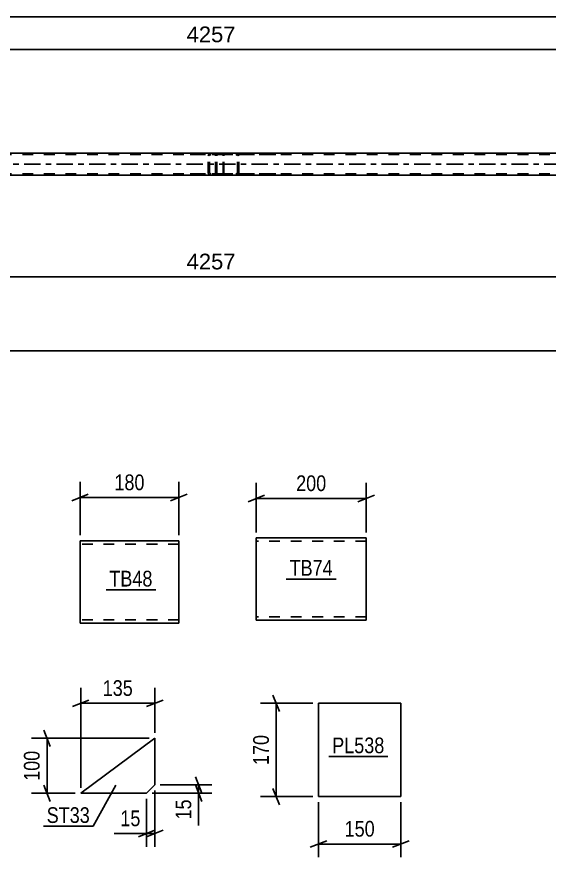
# Model space of a CAD drawing. Header units: millimetres. Extents: x 0 to 841, y 0 to 594.
# Drawn here: x 423.9 to 520.8, y 108.4 to 261.5 of the extents above; entities that cross this region are included whole.
import ezdxf

# ---------------------------------------------------------------- set-up
doc = ezdxf.new("R2010")
doc.units = ezdxf.units.MM
doc.linetypes.add('DXK_LINE_DOT2', pattern=[3.9198, 1.9599, -1.9599])
doc.linetypes.add('DXK_LINE_DOT3', pattern=[5.9187, 2.979, -0.9799, 0.9799, -0.9799])
doc.styles.add('Arial', font='arial.ttf', dxfattribs={"height": 0.2})
doc.styles.add('Arial Narrow', font='ARIALN.TTF', dxfattribs={"height": 0.2})

# ---------------------------------------------------------------- blocks, each defined once
blk = doc.blocks.new('Part-318895881-3266 - 3246')
at = {"color": 7, "linetype": 'DXK_LINE_DOT2'}
for p, q in [((461.31, 236.64), (452.99, 236.64)), ((461.31, 236.4), (452.99, 236.4)), ((458.75, 236.33), (458.72, 236.16)), ((458.72, 233.12), (458.72, 236.16)), ((458.76, 236.34), (458.75, 236.33)), ((458.97, 236.16), (458.99, 236.25)), ((458.97, 233.12), (458.97, 236.16)), ((458.99, 236.25), (459.04, 236.33)), ((459.22, 236.64), (459.03, 236.6)), ((459.04, 236.33), (459.12, 236.38)), ((459.12, 236.38), (459.22, 236.4)), ((460.04, 236.64), (460.04, 236.4)), ((461.42, 236.6), (461.31, 236.64)), ((461.31, 236.4), (461.36, 236.38)), ((461.36, 236.38), (461.41, 236.33)), ((461.41, 236.33), (461.44, 236.25)), ((461.5, 236.5), (461.42, 236.6)), ((461.44, 236.25), (461.45, 236.16)), ((461.45, 233.12), (461.45, 236.16)), ((461.56, 236.34), (461.5, 236.5)), ((461.58, 236.16), (461.56, 236.34)), ((461.58, 233.12), (461.58, 236.16)), ((461.31, 232.88), (452.99, 232.88)), ((458.72, 233.12), (458.74, 233.02)), ((458.74, 233.02), (458.76, 232.93)), ((458.99, 233.02), (458.97, 233.12)), ((459.04, 232.95), (458.99, 233.02)), ((459.12, 232.89), (459.04, 232.95)), ((459.22, 232.88), (459.12, 232.89)), ((460.04, 232.64), (460.04, 232.88)), ((461.36, 232.89), (461.31, 232.88)), ((461.41, 232.95), (461.36, 232.89)), ((461.44, 233.02), (461.41, 232.95)), ((461.42, 232.67), (461.5, 232.78)), ((461.45, 233.12), (461.44, 233.02)), ((461.5, 232.78), (461.56, 232.93)), ((461.56, 232.93), (461.58, 233.12)), ((461.31, 232.64), (452.99, 232.64)), ((459.03, 232.67), (459.22, 232.64)), ((461.31, 232.64), (461.42, 232.67))]:
    blk.add_line(p, q, dxfattribs=at)
for centre, start, end in [((459.21, 236.14), 111.1941, 156.1506), ((459.21, 233.13), 203.8494, 248.8059)]:
    blk.add_arc(centre, 0.492, start, end, dxfattribs=at)
blk = doc.blocks.new('Part-318895881-3351 - 3246')
at = {"color": 7, "linetype": 'DXK_LINE_DOT2'}
for p, q in [((685.56, 236.4), (111.5, 236.4)), ((685.56, 232.88), (111.5, 232.88))]:
    blk.add_line(p, q, dxfattribs=at)
at = {"color": 2, "linetype": 'Continuous'}
for p, q in [((543.57, 236.64), (379.3, 236.64)), ((543.57, 232.64), (111.5, 232.64))]:
    blk.add_line(p, q, dxfattribs=at)
at = {"color": 7, "linetype": 'DXK_LINE_DOT3'}
blk.add_line((111.5, 234.64), (685.56, 234.64), dxfattribs=at)
blk = doc.blocks.new('Part-318895881-3507 - 3246')
at = {"color": 7, "linetype": 'DXK_LINE_DOT2'}
for p, q in [((460.07, 236.33), (460.04, 236.16)), ((460.04, 233.12), (460.04, 236.16)), ((460.07, 236.34), (460.07, 236.33)), ((460.29, 236.16), (460.31, 236.25)), ((460.29, 233.12), (460.29, 236.16)), ((460.31, 236.25), (460.37, 236.33)), ((460.55, 236.64), (460.35, 236.6)), ((460.37, 236.33), (460.45, 236.38)), ((460.45, 236.38), (460.55, 236.4)), ((471.06, 236.64), (460.55, 236.64)), ((471.06, 236.4), (460.55, 236.4)), ((463.98, 236.6), (463.78, 236.64)), ((463.78, 236.4), (463.88, 236.38)), ((463.88, 236.38), (463.96, 236.33)), ((463.96, 236.33), (464.02, 236.25)), ((464.02, 236.25), (464.04, 236.16)), ((464.04, 233.12), (464.04, 236.16)), ((464.26, 236.33), (464.25, 236.34)), ((464.29, 236.16), (464.26, 236.33)), ((464.29, 233.12), (464.29, 236.16)), ((460.04, 233.12), (460.06, 233.02)), ((460.06, 233.02), (460.07, 232.93)), ((460.31, 233.02), (460.29, 233.12)), ((460.37, 232.95), (460.31, 233.02)), ((460.45, 232.89), (460.37, 232.95)), ((460.55, 232.88), (460.45, 232.89)), ((471.06, 232.88), (460.55, 232.88)), ((463.88, 232.89), (463.78, 232.88)), ((463.96, 232.95), (463.88, 232.89)), ((464.02, 233.02), (463.96, 232.95)), ((464.04, 233.12), (464.02, 233.02)), ((464.25, 232.93), (464.27, 233.02)), ((464.27, 233.02), (464.29, 233.12)), ((460.35, 232.67), (460.55, 232.64)), ((471.06, 232.64), (460.55, 232.64)), ((463.78, 232.64), (463.98, 232.67))]:
    blk.add_line(p, q, dxfattribs=at)
for centre, start, end in [((460.53, 236.13), 110.7583, 155.68), ((463.8, 236.13), 24.32, 69.2417), ((460.53, 233.14), 204.32, 249.2417), ((463.8, 233.14), 290.7583, 335.68)]:
    blk.add_arc(centre, 0.496, start, end, dxfattribs=at)
blk = doc.blocks.new('Part-318895881-1893 - 1879')
at = {"color": 2, "linetype": 'Continuous'}
for p, q in [((478.8, 136.44), (478.8, 119.44)), ((478.8, 136.44), (493.8, 136.44)), ((493.8, 136.44), (493.8, 119.44)), ((478.8, 119.44), (493.8, 119.44))]:
    blk.add_line(p, q, dxfattribs=at)
blk = doc.blocks.new('Part-318895881-1862 - 1848')
at = {"color": 2, "linetype": 'Continuous'}
for p, q in [((435.38, 166.04), (435.38, 164.84)), ((453.38, 166.04), (435.38, 166.04)), ((453.38, 165.95), (453.38, 166.04)), ((453.38, 165.95), (453.38, 164.84)), ((435.38, 151.78), (435.38, 164.84)), ((453.38, 164.84), (453.38, 151.04)), ((435.38, 151.13), (435.38, 151.78)), ((435.38, 151.04), (435.38, 151.13)), ((453.38, 151.04), (435.38, 151.04))]:
    blk.add_line(p, q, dxfattribs=at)
at = {"color": 7, "linetype": 'DXK_LINE_DOT2'}
for p, q in [((453.38, 165.44), (435.38, 165.44)), ((453.38, 165.69), (453.38, 164.84)), ((435.38, 151.78), (435.38, 151.39)), ((435.38, 151.64), (435.38, 151.69)), ((453.38, 151.64), (435.38, 151.64)), ((453.38, 151.69), (453.38, 151.78)), ((453.38, 151.64), (453.38, 151.69)), ((453.38, 151.64), (453.38, 151.69)), ((435.38, 151.04), (435.38, 151.04))]:
    blk.add_line(p, q, dxfattribs=at)
blk = doc.blocks.new('Part-318895881-1722 - 1706')
at = {"color": 2, "linetype": 'Continuous'}
for p, q in [((449, 130.06), (435.5, 120.06)), ((449, 121.56), (449, 130.06)), ((447.5, 120.06), (449, 121.56)), ((435.5, 120.06), (447.5, 120.06))]:
    blk.add_line(p, q, dxfattribs=at)
blk = doc.blocks.new('Part-318895881-1690 - 1675')
at = {"color": 2, "linetype": 'Continuous'}
for p, q in [((487.47, 166.57), (467.47, 166.57)), ((467.47, 166.57), (467.47, 152.77)), ((487.47, 166.57), (487.47, 151.57)), ((467.47, 151.92), (467.47, 152.77)), ((467.47, 151.66), (467.47, 151.92)), ((467.47, 151.57), (467.47, 151.66)), ((487.47, 151.57), (467.47, 151.57))]:
    blk.add_line(p, q, dxfattribs=at)
at = {"color": 7, "linetype": 'DXK_LINE_DOT2'}
for p, q in [((487.47, 165.97), (467.47, 165.97)), ((467.47, 152.31), (467.47, 152.77)), ((467.47, 151.92), (467.47, 152.54)), ((467.47, 152.17), (467.47, 152.21)), ((467.47, 152.17), (467.47, 152.21)), ((487.47, 152.17), (467.47, 152.17)), ((467.47, 151.57), (467.47, 151.57)), ((487.47, 152.17), (487.47, 152.21))]:
    blk.add_line(p, q, dxfattribs=at)
blk = doc.blocks.new('StraightDimension-318895881-3648 - 3246')
at = {"color": 7, "linetype": 'Continuous'}
for p, q in [((374.1, 238.04), (374.1, 258.35)), ((544.37, 238.04), (544.37, 258.35)), ((375.6, 256.1), (372.6, 254.9)), ((542.87, 254.9), (545.87, 256.1)), ((374.1, 255.5), (544.37, 255.5))]:
    blk.add_line(p, q, dxfattribs=at)
at = {"color": 0}
blk.add_wipeout([(464.28, 256.25), (464.28, 260.45), (454.19, 260.45), (454.19, 256.25)], dxfattribs=at)
at = {"color": 3, "style": 'Arial'}
blk.add_text('4257', height=2.865, dxfattribs=at).set_placement((454.79, 256.85))
blk = doc.blocks.new('StraightDimension-318895881-3707 - 3246')
at = {"color": 7, "linetype": 'Continuous'}
for p, q in [((374.1, 231.24), (374.1, 203.93)), ((544.37, 231.24), (544.37, 201.7)), ((375.6, 214.72), (372.6, 213.52)), ((542.87, 213.52), (545.87, 214.72)), ((374.1, 214.12), (544.37, 214.12))]:
    blk.add_line(p, q, dxfattribs=at)
at = {"color": 0}
blk.add_wipeout([(464.28, 214.87), (464.28, 219.07), (454.19, 219.07), (454.19, 214.87)], dxfattribs=at)
at = {"color": 0, "linetype": 'Continuous'}
blk.add_wipeout([(543.77, 213.42), (539.57, 213.42), (539.57, 201.1), (543.77, 201.1)], dxfattribs=at)
at = {"color": 3, "style": 'Arial'}
blk.add_text('4257', height=2.865, dxfattribs=at).set_placement((454.79, 215.47))
at = {"color": 3, "linetype": 'Continuous', "style": 'Arial'}
blk.add_text('12615', height=2.865, rotation=90.0002, dxfattribs=at).set_placement((543.17, 201.7))
blk = doc.blocks.new('StraightDimension-318895881-3737 - 3246')
at = {"color": 7, "linetype": 'Continuous'}
blk.add_line((102.24, 200.66), (694.82, 200.66), dxfattribs=at)
blk = doc.blocks.new('StraightDimension-318895881-12884 - 3246')
at = {"color": 7, "linetype": 'Continuous'}
blk.add_line((102.88, 261.48), (694.18, 261.48), dxfattribs=at)
blk = doc.blocks.new('StraightDimension-318895881-1906 - 1879')
at = {"color": 7, "linetype": 'Continuous'}
for p, q in [((478.8, 118.44), (478.8, 108.4)), ((493.8, 118.44), (493.8, 108.4)), ((480.3, 111.4), (477.3, 110.2)), ((478.8, 110.8), (493.8, 110.8)), ((492.3, 110.2), (495.3, 111.4))]:
    blk.add_line(p, q, dxfattribs=at)
at = {"color": 0}
blk.add_wipeout([(489.65, 111.55), (489.65, 115.75), (482.96, 115.75), (482.96, 111.55)], dxfattribs=at)
at = {"color": 3, "style": 'Arial Narrow'}
blk.add_text('150', height=2.863, dxfattribs=at).set_placement((483.56, 112.15))
blk = doc.blocks.new('StraightDimension-318895881-1895 - 1879')
at = {"color": 7, "linetype": 'Continuous'}
for p, q in [((471.71, 134.94), (470.51, 137.94)), ((477.8, 136.44), (468.26, 136.44)), ((471.11, 119.44), (471.11, 136.44)), ((470.51, 120.94), (471.71, 117.94)), ((477.8, 119.44), (468.26, 119.44))]:
    blk.add_line(p, q, dxfattribs=at)
at = {"color": 0}
blk.add_wipeout([(470.36, 131.28), (466.16, 131.28), (466.16, 124.59), (470.36, 124.59)], dxfattribs=at)
at = {"color": 3, "style": 'Arial Narrow'}
blk.add_text('170', height=2.863, rotation=90.0002, dxfattribs=at).set_placement((469.76, 125.19))
blk = doc.blocks.new('StraightDimension-318895881-1865 - 1848')
at = {"color": 7, "linetype": 'Continuous'}
for p, q in [((435.38, 167.04), (435.38, 176.75)), ((453.38, 167.04), (453.38, 176.75)), ((436.88, 174.5), (433.88, 173.3)), ((435.38, 173.9), (453.38, 173.9)), ((451.88, 173.3), (454.88, 174.5))]:
    blk.add_line(p, q, dxfattribs=at)
at = {"color": 0}
blk.add_wipeout([(447.72, 174.65), (447.72, 178.85), (441.04, 178.85), (441.04, 174.65)], dxfattribs=at)
at = {"color": 3, "style": 'Arial Narrow'}
blk.add_text('180', height=2.863, dxfattribs=at).set_placement((441.64, 175.25))
blk = doc.blocks.new('StraightDimension-318895881-1740 - 1706')
at = {"color": 7, "linetype": 'Continuous'}
for p, q in [((428.77, 131.56), (429.97, 128.56)), ((448, 130.06), (426.52, 130.06)), ((429.37, 120.05), (429.37, 130.06)), ((429.97, 118.55), (428.77, 121.55)), ((434.5, 120.05), (426.52, 120.05))]:
    blk.add_line(p, q, dxfattribs=at)
at = {"color": 0}
blk.add_wipeout([(428.62, 128.4), (424.42, 128.4), (424.42, 121.71), (428.62, 121.71)], dxfattribs=at)
at = {"color": 3, "style": 'Arial Narrow'}
blk.add_text('100', height=2.863, rotation=90.0002, dxfattribs=at).set_placement((428.02, 122.31))
blk = doc.blocks.new('StraightDimension-318895881-1724 - 1706')
at = {"color": 7, "linetype": 'Continuous'}
for p, q in [((456.38, 123.06), (457.58, 120.06)), ((450, 121.56), (459.38, 121.56)), ((457.58, 118.56), (456.38, 121.56)), ((456.98, 120.06), (456.98, 121.56)), ((448.5, 120.06), (459.38, 120.06))]:
    blk.add_line(p, q, dxfattribs=at)
at = {"color": 0}
blk.add_wipeout([(456.23, 119.53), (452.03, 119.53), (452.03, 114.67), (456.23, 114.67)], dxfattribs=at)
at = {"color": 7, "linetype": 'Continuous'}
blk.add_line((456.98, 120.06), (456.98, 114.15), dxfattribs=at)
blk.add_line((456.98, 120.06), (456.98, 114.15), dxfattribs=at)
at = {"color": 3, "style": 'Arial Narrow'}
blk.add_text('15', height=2.863, rotation=90.0002, dxfattribs=at).set_placement((455.63, 115.27))
blk = doc.blocks.new('StraightDimension-318895881-1753 - 1706')
at = {"color": 7, "linetype": 'Continuous'}
for p, q in [((449, 120.56), (449, 110.3)), ((447.5, 119.06), (447.5, 110.3)), ((446, 112.1), (449, 113.3)), ((450.5, 113.3), (447.5, 112.1)), ((447.5, 112.7), (449, 112.7))]:
    blk.add_line(p, q, dxfattribs=at)
at = {"color": 0}
blk.add_wipeout([(446.98, 113.45), (446.98, 117.65), (442.12, 117.65), (442.12, 113.45)], dxfattribs=at)
at = {"color": 7, "linetype": 'Continuous'}
blk.add_line((447.5, 112.7), (441.6, 112.7), dxfattribs=at)
blk.add_line((447.5, 112.7), (441.6, 112.7), dxfattribs=at)
at = {"color": 3, "style": 'Arial Narrow'}
blk.add_text('15', height=2.863, dxfattribs=at).set_placement((442.72, 114.05))
blk = doc.blocks.new('StraightDimension-318895881-1767 - 1706')
at = {"color": 7, "linetype": 'Continuous'}
for p, q in [((435.5, 121.05), (435.5, 139.28)), ((449, 131.06), (449, 139.28)), ((437, 137.03), (434, 135.83)), ((435.5, 136.43), (449, 136.43)), ((447.5, 135.83), (450.5, 137.03))]:
    blk.add_line(p, q, dxfattribs=at)
at = {"color": 0}
blk.add_wipeout([(445.59, 137.18), (445.59, 141.38), (438.91, 141.38), (438.91, 137.18)], dxfattribs=at)
at = {"color": 3, "style": 'Arial Narrow'}
blk.add_text('135', height=2.863, dxfattribs=at).set_placement((439.51, 137.78))
blk = doc.blocks.new('StraightDimension-318895881-1692 - 1675')
at = {"color": 7, "linetype": 'Continuous'}
for p, q in [((467.47, 167.57), (467.47, 176.59)), ((487.47, 167.57), (487.47, 176.59)), ((468.97, 174.34), (465.97, 173.14)), ((467.47, 173.74), (487.47, 173.74)), ((485.97, 173.14), (488.97, 174.34))]:
    blk.add_line(p, q, dxfattribs=at)
at = {"color": 0}
blk.add_wipeout([(480.81, 174.49), (480.81, 178.69), (474.13, 178.69), (474.13, 174.49)], dxfattribs=at)
at = {"color": 3, "style": 'Arial Narrow'}
blk.add_text('200', height=2.863, dxfattribs=at).set_placement((474.73, 175.09))
blk = doc.blocks.new('Mark-318895881-1891 - 1879')
at = {"color": 0}
blk.add_wipeout([(490.8, 127.34), (490.8, 130.34), (481.3, 130.34), (481.3, 127.34)], dxfattribs=at)
blk.add_wipeout([(490.8, 127.34), (490.8, 130.34), (481.3, 130.34), (481.3, 127.34)], dxfattribs=at)
at = {"color": 30, "linetype": 'Continuous'}
blk.add_line((480.7, 126.74), (491.4, 126.74), dxfattribs=at)
at = {"color": 3, "style": 'Arial Narrow'}
blk.add_text('PL538', height=2.863, dxfattribs=at).set_placement((481.3, 127.34))
blk = doc.blocks.new('Mark-318895881-1860 - 1848')
at = {"color": 0}
blk.add_wipeout([(448.58, 157.71), (448.58, 160.71), (440.72, 160.71), (440.72, 157.71)], dxfattribs=at)
blk.add_wipeout([(448.58, 157.71), (448.58, 160.71), (440.72, 160.71), (440.72, 157.71)], dxfattribs=at)
at = {"color": 30, "linetype": 'Continuous'}
blk.add_line((440.12, 157.11), (449.18, 157.11), dxfattribs=at)
at = {"color": 3, "style": 'Arial Narrow'}
blk.add_text('TB48', height=2.863, dxfattribs=at).set_placement((440.72, 157.71))
blk = doc.blocks.new('Mark-318895881-1718 - 1706')
at = {"color": 0}
blk.add_wipeout([(437.17, 114.64), (437.17, 117.64), (429.31, 117.64), (429.31, 114.64)], dxfattribs=at)
blk.add_wipeout([(437.17, 114.64), (437.17, 117.64), (429.31, 117.64), (429.31, 114.64)], dxfattribs=at)
at = {"color": 30, "linetype": 'Continuous'}
for p in [(441.91, 121.55), (428.71, 114.04)]:
    blk.add_line(p, (437.77, 114.04), dxfattribs=at)
at = {"color": 3, "style": 'Arial Narrow'}
blk.add_text('ST33', height=2.863, dxfattribs=at).set_placement((429.31, 114.64))
blk = doc.blocks.new('Mark-318895881-1688 - 1675')
at = {"color": 0}
blk.add_wipeout([(481.4, 159.67), (481.4, 162.67), (473.54, 162.67), (473.54, 159.67)], dxfattribs=at)
blk.add_wipeout([(481.4, 159.67), (481.4, 162.67), (473.54, 162.67), (473.54, 159.67)], dxfattribs=at)
at = {"color": 30, "linetype": 'Continuous'}
blk.add_line((472.94, 159.07), (482, 159.07), dxfattribs=at)
at = {"color": 3, "style": 'Arial Narrow'}
blk.add_text('TB74', height=2.863, dxfattribs=at).set_placement((473.54, 159.67))

msp = doc.modelspace()

# ---------------------------------------------------------------- block references
for name in ['StraightDimension-318895881-3648 - 3246', 'Part-318895881-3351 - 3246', 'Part-318895881-3266 - 3246', 'Part-318895881-3507 - 3246', 'StraightDimension-318895881-3707 - 3246', 'StraightDimension-318895881-1865 - 1848', 'StraightDimension-318895881-1692 - 1675', 'Part-318895881-1862 - 1848', 'Part-318895881-1690 - 1675', 'Part-318895881-1893 - 1879', 'Part-318895881-1722 - 1706', 'StraightDimension-318895881-1906 - 1879']:
    msp.add_blockref(name, (0, 0))

# ---------------------------------------------------------------- next in the draw order: block references
for name in ['StraightDimension-318895881-12884 - 3246', 'StraightDimension-318895881-3737 - 3246', 'Mark-318895881-1688 - 1675', 'Mark-318895881-1860 - 1848', 'StraightDimension-318895881-1895 - 1879', 'StraightDimension-318895881-1740 - 1706', 'Mark-318895881-1891 - 1879']:
    msp.add_blockref(name, (0, 0))

# ---------------------------------------------------------------- next in the draw order: block references
msp.add_blockref('StraightDimension-318895881-1724 - 1706', (0, 0))

# ---------------------------------------------------------------- next in the draw order: block references
msp.add_blockref('StraightDimension-318895881-1753 - 1706', (0, 0))

# ---------------------------------------------------------------- next in the draw order: block references
msp.add_blockref('StraightDimension-318895881-1767 - 1706', (0, 0))

# ---------------------------------------------------------------- next in the draw order: block references
msp.add_blockref('Mark-318895881-1718 - 1706', (0, 0))

doc.saveas('drawing.dxf')
